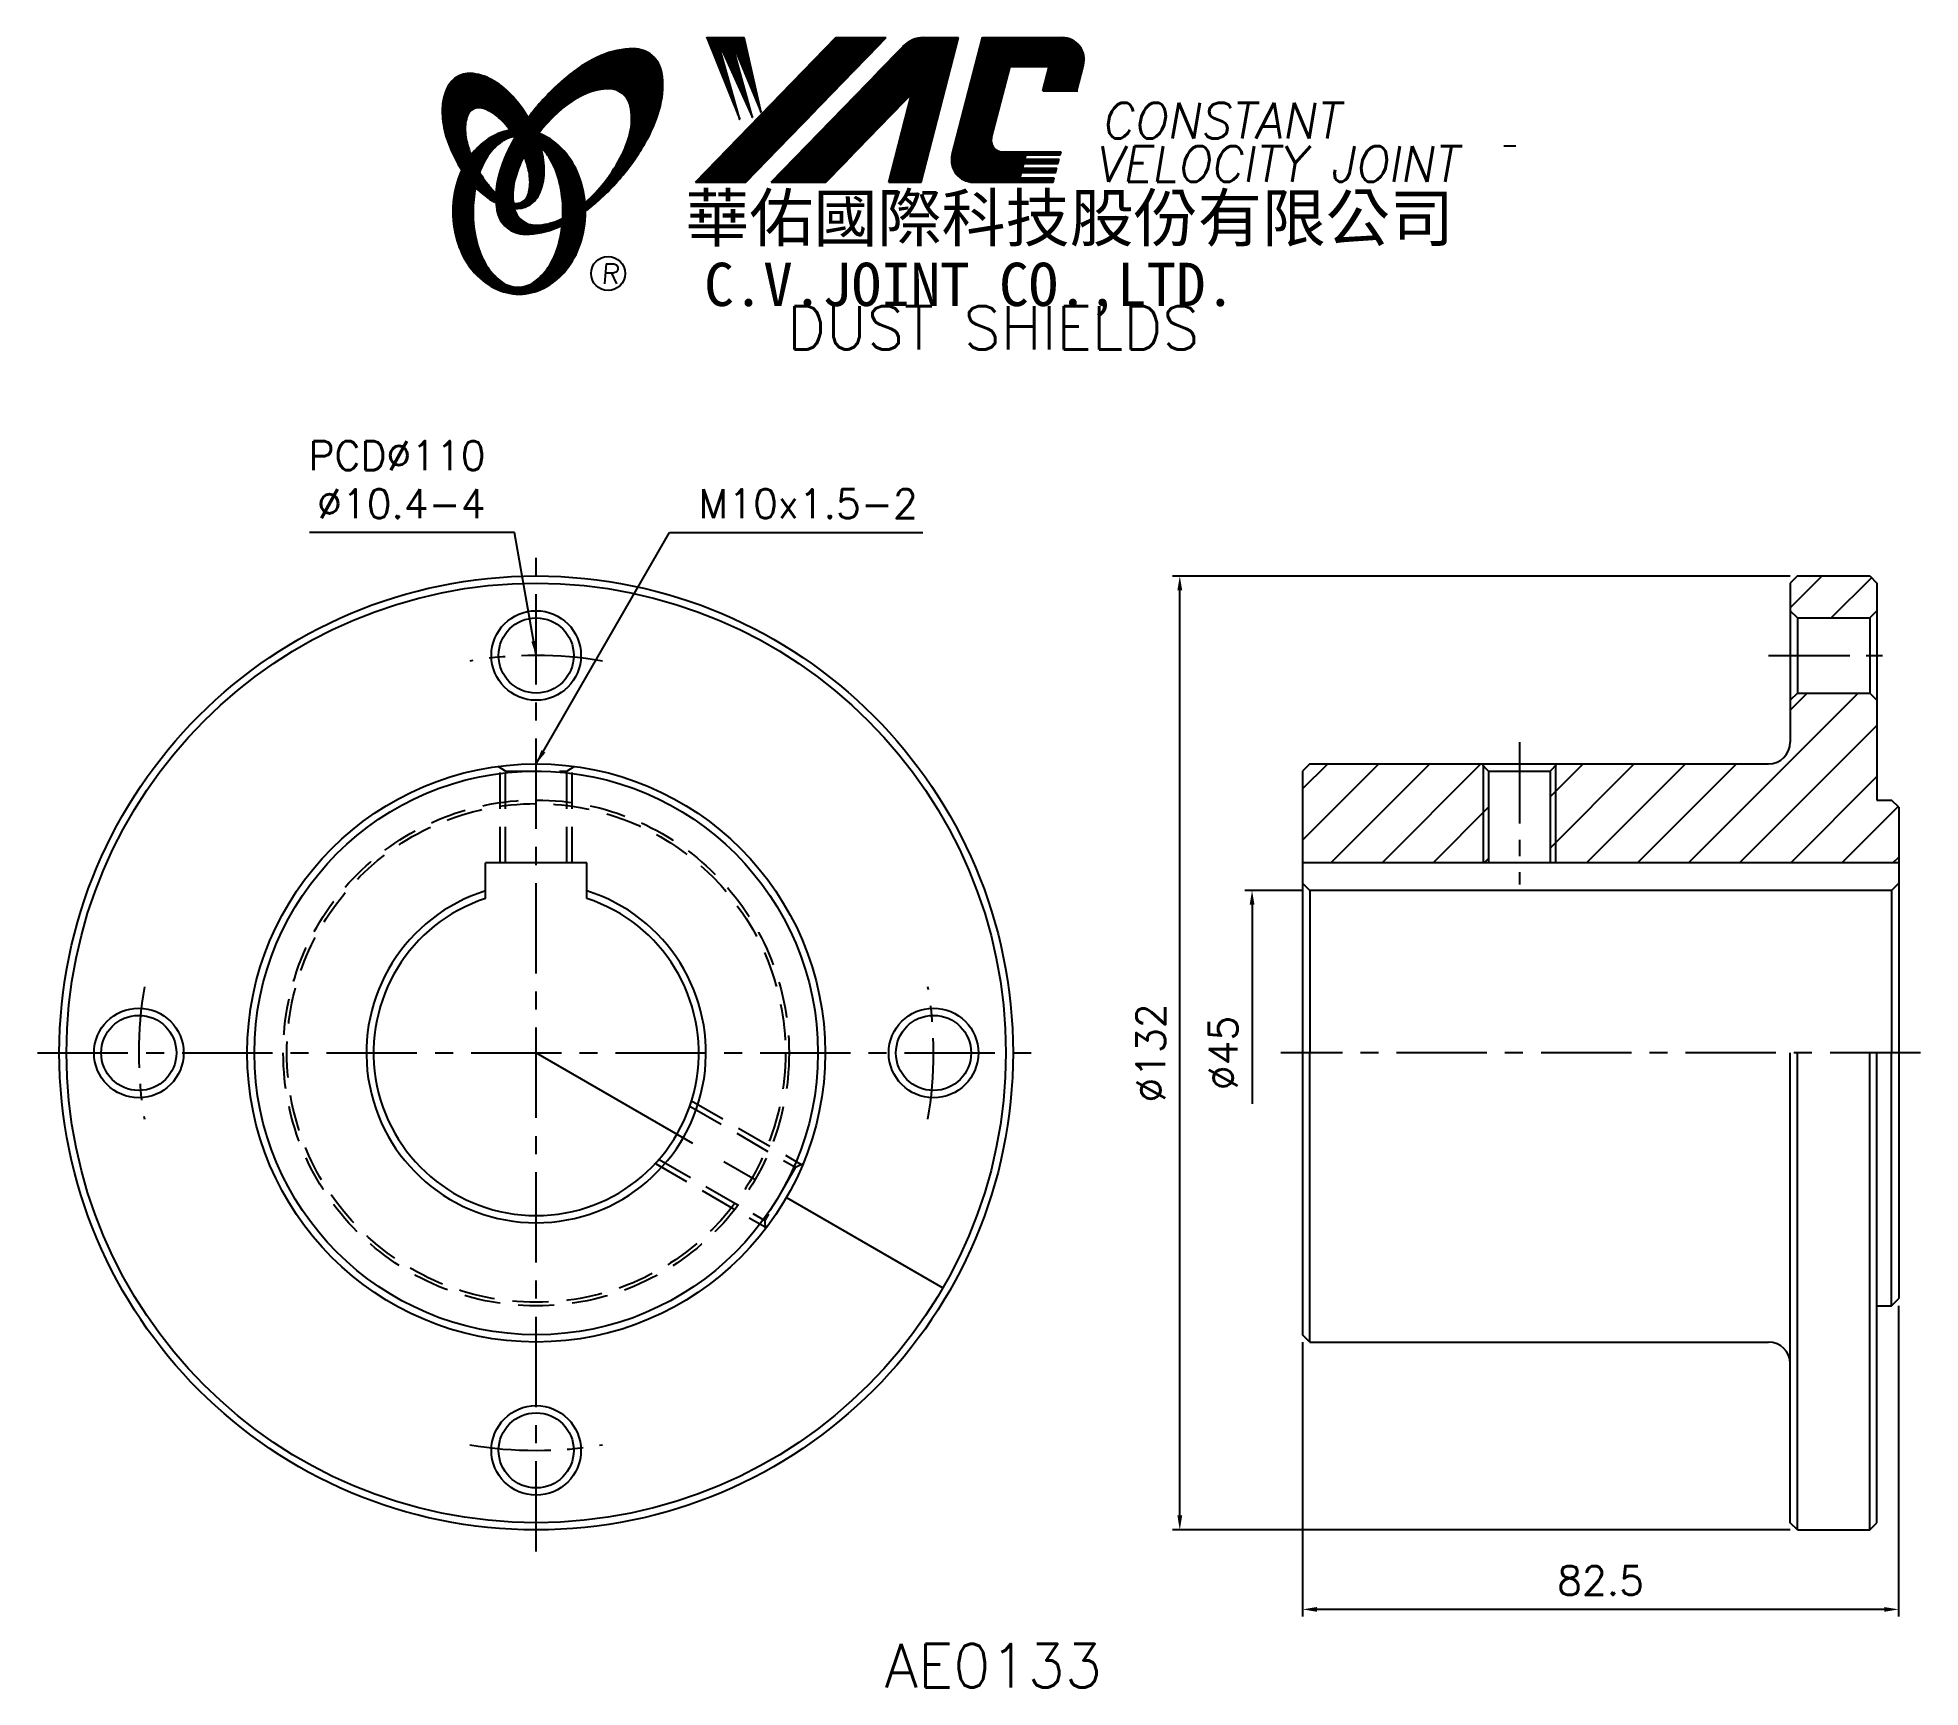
# Model space of a CAD drawing. Extents: x 636 to 896, y 284 to 512.
import ezdxf
from ezdxf.enums import TextEntityAlignment as Align

# ---------------------------------------------------------------- set-up
doc = ezdxf.new("R2010")
doc.units = 0
doc.header["$LTSCALE"] = 10
doc.header["$MEASUREMENT"] = 0
for name, pattern in [('CENTER', [2, 1.25, -0.25, 0.25, -0.25]), ('CENTERX2', [4, 2.5, -0.5, 0.5, -0.5]), ('DASHED', [0.75, 0.5, -0.25])]:
    doc.linetypes.add(name, pattern=pattern)
doc.layers.get('0').update_dxf_attribs({"linetype": 'CONTINUOUS'})
doc.layers.get('DEFPOINTS').update_dxf_attribs({"linetype": 'CONTINUOUS'})
doc.layers.add('4', color=7, linetype='CONTINUOUS')
doc.styles.add('CHINA', font='KAIU.TTF')
doc.styles.add('ITALICC', font='simplex.shx')
doc.dimstyles.new('STANDARD$0', dxfattribs={"dimtxt": 4, "dimasz": 2, "dimexe": 1, "dimexo": 1, "dimgap": 2, "dimtad": 1, "dimdec": 4, "dimzin": 10, "dimtxsty": 'ITALICC', "dimcen": 2, "dimclrd": 5, "dimclre": 5, "dimclrt": 18, "dimaunit": 1, "dimazin": 3, "dimtp": 0.1, "dimtfac": 0.7, "dimtdec": 4, "dimtmove": 0, "dimatfit": 3, "dimtolj": 1, "dimtzin": 10})
doc.dimstyles.new('STANDARD$7', dxfattribs={"dimtxt": 4, "dimasz": 2, "dimexe": 1.25, "dimexo": 0.625, "dimgap": 2, "dimtad": 1, "dimdec": 4, "dimzin": 10, "dimtxsty": 'ITALICC', "dimcen": 2.5, "dimclrd": 5, "dimclrt": 18, "dimazin": 3, "dimtfac": 0.65, "dimtdec": 4, "dimtmove": 0, "dimatfit": 3, "dimtolj": 1, "dimtzin": 10})
pattern_1 = [(45, (592.64395, 304.994639), (-0.00883883476, 0.00883883476), [])]
pattern_2 = [(45, (761.234496, 268.690229), (-0.00727476112, 0.00727476112), [])]

# ---------------------------------------------------------------- blocks, each defined once
blk = doc.blocks.new('*D4')
at = {"color": 5, "linetype": 'BYBLOCK'}
for p, q in [((878.26, 437.93), (792.76, 437.93)), ((793.76, 307.93), (793.76, 435.93)), ((878.26, 305.93), (792.76, 305.93))]:
    blk.add_line(p, q, dxfattribs=at)
for points in [[(793.43, 435.93), (794.1, 435.93), (793.76, 437.93)], [(793.43, 307.93), (794.1, 307.93), (793.76, 305.93)]]:
    blk.add_solid(points, dxfattribs=at)
at = {"layer": 'DEFPOINTS', "color": 0, "linetype": 'BYBLOCK'}
for p in [(793.76, 437.93), (879.26, 437.93), (879.26, 305.93)]:
    blk.add_point(p, dxfattribs=at)
at = {"color": 18, "linetype": 'BYBLOCK', "insert": (789.76, 371.93), "char_height": 4, "attachment_point": 5, "rotation": 90, "style": 'ITALICC'}
blk.add_mtext('\\A1;∅132', dxfattribs=at)
blk = doc.blocks.new('*D5')
at = {"color": 5, "linetype": 'BYBLOCK'}
for p, q in [((893.26, 336.93), (893.26, 293.93)), ((810.76, 331.93), (810.76, 293.93)), ((891.26, 294.93), (812.76, 294.93))]:
    blk.add_line(p, q, dxfattribs=at)
for points in [[(812.76, 295.26), (812.76, 294.6), (810.76, 294.93)], [(891.26, 295.26), (891.26, 294.6), (893.26, 294.93)]]:
    blk.add_solid(points, dxfattribs=at)
at = {"layer": 'DEFPOINTS', "color": 0, "linetype": 'BYBLOCK'}
for p in [(893.26, 337.93), (810.76, 332.93), (810.76, 294.93)]:
    blk.add_point(p, dxfattribs=at)
at = {"color": 18, "linetype": 'BYBLOCK', "insert": (852.01, 298.93), "char_height": 4, "attachment_point": 5, "style": 'ITALICC'}
blk.add_mtext('\\A1;82.5', dxfattribs=at)
blk = doc.blocks.new('*D6')
at = {"color": 5, "linetype": 'BYBLOCK'}
for p, q in [((810.76, 394.43), (802.76, 394.43)), ((803.76, 392.43), (803.76, 364.88))]:
    blk.add_line(p, q, dxfattribs=at)
blk.add_solid([(803.43, 392.43), (804.1, 392.43), (803.76, 394.43)], dxfattribs=at)
at = {"layer": 'DEFPOINTS', "color": 0, "linetype": 'BYBLOCK'}
for p in [(803.76, 394.43), (811.76, 394.43), (810.76, 349.43)]:
    blk.add_point(p, dxfattribs=at)
at = {"color": 18, "linetype": 'BYBLOCK', "insert": (799.76, 371.93), "char_height": 4, "attachment_point": 5, "rotation": 90, "style": 'ITALICC'}
blk.add_mtext('\\A1;∅45', dxfattribs=at)

msp = doc.modelspace()

# ---------------------------------------------------------------- hatches: boundary and pattern name
at = {"layer": '4', "linetype": 'CONTINUOUS'}
h = msp.add_hatch(dxfattribs=at)
h.set_pattern_fill('ANSI31', color=5, scale=0.082305, style=0)
h.set_pattern_definition([(45, (592.64395, 304.994639), (-0.00727476112, 0.00727476112), [])])
h.paths.add_polyline_path([(714.67942, 505.36314, -0.172879177), (716.6209, 504.70458, -0.172879177), (717.70819, 502.96653, -0.104527385), (717.73597, 499.63833, -0.065680101), (716.56643, 496.23638, -0.051823203), (714.12602, 492.39399, -0.044272532), (711.45105, 489.56765, -0.020203161), (711.50463, 488.42974, 0.006517006), (711.90918, 488.74181, 0.049863361), (716.46261, 493.15487, 0.049863361), (720.05224, 498.38204, 0.063682799), (721.87329, 503.00938, 0.103597411), (722.06259, 507.59336, 0.177892575), (720.71398, 509.96363, 0.177892575), (718.15159, 510.89696, 0.103597411), (713.66379, 509.94392, 0.063682799), (709.40604, 507.37484, 0.049863361), (704.85262, 502.96178, 0.016070017), (703.58192, 501.35547, -0.007061632), (703.8292, 500.91844, -0.031648676), (704.78179, 498.88186, -0.008069351), (705.2137, 499.44617, -0.051823203), (708.39207, 502.70463, -0.065680101), (711.434, 504.62498, -0.104527385)])
h.paths.add_polyline_path([(701.60375, 492.20183, -0.065680101), (702.77328, 495.60378, -0.006063428), (703.01722, 496.07879, 0.027613469), (702.29039, 497.66687, 0.017011252), (701.75697, 498.60184, 0.007829282), (701.26298, 497.73461, 0.063682799), (699.44194, 493.10727, 0.103597411), (699.25264, 488.5233, 0.177892575), (700.60125, 486.15302, 0.177892575), (703.16364, 485.21969, 0.103597411), (707.65144, 486.17274, 0.008811776), (708.27841, 486.46281, 0.013922709), (708.35573, 487.43262, -0.009086703), (707.90572, 487.21518, -0.104527385), (704.6603, 486.47702, -0.172879177), (702.71882, 487.13558, -0.172879177), (701.63153, 488.87363, -0.104527385)])
h = msp.add_hatch(dxfattribs=at)
h.set_pattern_fill('ANSI31', color=5, scale=0.1, style=0)
h.set_pattern_definition(pattern_1)
h.paths.add_polyline_path([(753.10266, 512.42562), (746.14535, 512.42562), (726.72874, 492.42186), (733.68605, 492.42186)])
h.paths.add_polyline_path([(756.64955, 504.66005), (753.46917, 492.42186), (757.95016, 492.42186), (763.14859, 512.42562), (758.25187, 512.42562, 0.202785967), (755.51779, 511.2692), (737.22366, 492.42186), (744.77058, 492.42186)])
h.paths.add_polyline_path([(770.27665, 508.4272), (775.67037, 508.4272), (774.80135, 505.08319), (779.51817, 505.08319), (780.43489, 508.61075, 0.490800957), (777.48469, 512.42562), (766.45038, 512.42562), (762.24332, 496.23673, 0.490800957), (765.19352, 492.42186), (776.22784, 492.42186), (776.38228, 493.01617), (771.66546, 493.01617), (771.85883, 493.76026), (776.57565, 493.76026), (776.73421, 494.3704), (772.01739, 494.3704), (772.17863, 494.99087), (776.89545, 494.99087), (777.05163, 495.59186), (772.33481, 495.59186), (772.49162, 496.19523), (777.20844, 496.19523), (777.32517, 496.64443), (769.18542, 496.64443, -0.490800957), (767.71032, 498.55186)])
h = msp.add_hatch(dxfattribs=at)
h.set_pattern_fill('ANSI31', color=1, scale=0.1, style=0)
h.set_pattern_definition(pattern_1)
h.paths.add_polyline_path([(733.46072, 512.42562), (728.28339, 512.42562), (732.85415, 501.12188), (729.78822, 512.07986), (734.62296, 501.35754), (731.67495, 512.07986), (735.80217, 502.06451)])
h = msp.add_hatch(dxfattribs=at)
h.set_pattern_fill('ANSI31', color=3, scale=0.082305, style=0)
h.set_pattern_definition(pattern_2)
h.paths.add_polyline_path([(698.88292, 506.41398, 0.106488277), (695.94104, 507.45255, 0.158297415), (693.85084, 507.05751, 0.158297415), (692.39151, 505.50982, 0.106488277), (691.68069, 502.47205, 0.071723199), (692.09874, 499.1591, 0.058080454), (693.64372, 495.34371, 0.058080454), (696.02477, 491.98592, 0.071723199), (698.59001, 489.84817, 0.020895977), (699.1302, 489.54618, -0.030777155), (699.11429, 490.9224, -0.042059526), (698.01793, 492.08516, -0.04691039), (696.39877, 494.56631, -0.04691039), (695.27049, 497.30579, -0.060581117), (694.86839, 499.56786, -0.10187153), (695.18001, 501.65606, -0.185892489), (695.9601, 502.5477, -0.185892489), (697.13674, 502.68582, -0.10187153), (699.03439, 501.76028, -0.060581117), (700.67122, 500.14801, -0.04691039), (702.29039, 497.66687, -0.04691039), (703.41867, 494.92738, -0.060581117), (703.82077, 492.66531, -0.10187153), (703.50915, 490.57711, -0.185892489), (702.72906, 489.68547, -0.185892489), (701.55242, 489.54735, -0.002013383), (701.51162, 489.55797, 0.021593804), (701.63153, 488.87363, 0.006477741), (701.64953, 488.7966, 0.14950097), (703.62209, 489.20464, 0.158297415), (705.08142, 490.75233, 0.106488277), (705.79223, 493.79009, 0.071723199), (705.37419, 497.10305, 0.058080454), (703.8292, 500.91844, 0.058080454), (701.44816, 504.27623, 0.071723199)])
h = msp.add_hatch(dxfattribs=at)
h.set_pattern_fill('ANSI31', color=1, scale=0.082305, style=0)
h.set_pattern_definition(pattern_2)
h.paths.add_polyline_path([(699.97654, 498.09053, -0.120168026), (701.66833, 498.74392, 0.016865385), (701.06857, 499.62666, 0.076648372), (698.91235, 498.90774, 0.104809576), (695.82789, 496.39464, 0.005838257), (695.66095, 496.18244, 0.028089978), (696.39877, 494.56631, 0.014237292), (696.8409, 493.78126, -0.045767751), (697.76608, 495.7181, -0.106890197)])
h.paths.add_polyline_path([(695.94517, 488.33591, -0.048711043), (696.27528, 491.71625, -0.007865741), (696.02477, 491.98592, -0.037695478), (694.3889, 494.10468, 0.03042545), (693.86357, 492.8007, 0.080710289), (693.13813, 488.33591, 0.080710289), (693.86357, 483.87112, 0.089265679), (695.82789, 480.27718, 0.104809576), (698.91235, 477.76408, 0.11926607), (702.32154, 476.93914, 0.11926607), (705.73073, 477.76408, 0.104809576), (708.81519, 480.27718, 0.089265679), (710.77951, 483.87112, 0.080710289), (711.50494, 488.33591, 0.080710289), (710.77951, 492.8007, 0.089265679), (708.81519, 496.39464, 0.104809576), (705.73073, 498.90774, 0.025513357), (705.0375, 499.22049, 0.004818181), (704.78179, 498.88186, -0.023722145), (705.32301, 497.28511, -0.065307489), (706.55819, 495.7181, -0.073950765), (707.87064, 492.52037, -0.060532391), (708.37909, 488.33591, -0.060532391), (707.87064, 484.15145, -0.073950765), (706.55819, 480.95372, -0.106890197), (704.34773, 478.58129, -0.153118262), (702.16213, 477.89592, -0.153118262), (699.97654, 478.58129, -0.106890197), (697.76608, 480.95372, -0.073950765), (696.45363, 484.15145, -0.060532391)])
h = msp.add_hatch(dxfattribs=at)
h.set_pattern_fill('ANSI31', color=5, scale=40, style=0)
h.set_pattern_definition([(45, (151.519, 3.771), (-3.535534, 3.535534), [])])
h.paths.add_polyline_path([(890.26325, 436.93153), (889.26325, 437.93153), (879.26325, 437.93153), (878.26325, 436.93153), (878.26325, 433.13153), (879.26325, 432.13153), (889.26325, 432.13153), (890.26325, 433.13153)])
h.paths.add_polyline_path([(890.26325, 420.73153), (889.26325, 421.73153), (879.26325, 421.73153), (878.26325, 420.73153), (878.26325, 414.93153, -0.414213562), (875.26325, 411.93153), (846.01325, 411.93153), (845.76325, 411.68153), (845.76325, 398.23153), (893.26325, 398.23153), (893.26325, 405.93153), (892.26325, 406.93153), (890.26325, 406.93153)])
h.paths.add_polyline_path([(845.76325, 411.68153), (845.01325, 410.93153), (845.01325, 398.23153), (845.76325, 398.23153)])
h.paths.add_polyline_path([(836.51325, 410.93153), (835.76325, 411.68153), (835.76325, 398.23153), (836.51325, 398.23153)])
h.paths.add_polyline_path([(835.76325, 411.68153), (835.51325, 411.93153), (811.76325, 411.93153), (810.76325, 410.93153), (810.76325, 398.23153), (835.76325, 398.23153)])

# ---------------------------------------------------------------- linework, layer by layer
at = {"layer": '4', "color": 5, "linetype": 'CONTINUOUS'}
for p, q in [((726.72874, 492.42186), (746.14535, 512.42562)), ((733.68605, 492.42186), (753.10266, 512.42562)), ((737.22366, 492.42186), (755.51779, 511.2692)), ((746.14535, 512.42562), (753.10266, 512.42562)), ((757.95016, 492.42186), (763.14859, 512.42562)), ((758.25187, 512.42562), (763.14859, 512.42562)), ((762.24332, 496.23673), (766.45038, 512.42562)), ((766.45038, 512.42562), (777.48469, 512.42562)), ((767.71032, 498.55186), (770.27665, 508.4272)), ((770.27665, 508.4272), (775.67037, 508.4272)), ((774.80135, 505.08319), (775.67037, 508.4272)), ((779.51817, 505.08319), (780.43489, 508.61075)), ((744.77058, 492.42186), (756.64955, 504.66005)), ((753.46917, 492.42186), (756.64955, 504.66005)), ((774.80135, 505.08319), (779.66861, 505.08319)), ((769.18542, 496.64443), (777.32517, 496.64443)), ((772.33481, 495.59186), (772.49162, 496.19523)), ((772.33481, 495.59186), (777.05163, 495.59186)), ((772.49162, 496.19523), (777.20844, 496.19523)), ((776.89545, 494.99087), (777.05163, 495.59186)), ((777.20844, 496.19523), (777.32517, 496.64443)), ((840.26324, 497.397), (838.62728, 497.397)), ((771.66546, 493.01617), (771.85883, 493.76026)), ((771.66546, 493.01617), (776.38228, 493.01617)), ((771.85883, 493.76026), (776.57565, 493.76026)), ((772.01739, 494.3704), (772.17863, 494.99087)), ((772.01739, 494.3704), (776.73421, 494.3704)), ((772.17863, 494.99087), (776.89545, 494.99087)), ((776.22784, 492.42186), (776.38228, 493.01617)), ((776.57565, 493.76026), (776.73421, 494.3704)), ((726.72874, 492.42186), (733.68605, 492.42186)), ((737.22366, 492.42186), (744.77058, 492.42186)), ((753.46917, 492.42186), (757.95016, 492.42186)), ((765.19352, 492.42186), (776.22784, 492.42186)), ((835.76325, 411.68153), (835.76325, 398.23153)), ((845.76325, 411.68153), (845.76325, 398.23153))]:
    msp.add_line(p, q, dxfattribs=at)
at = {"layer": '4', "color": 1, "linetype": 'CONTINUOUS'}
for p, q in [((728.28339, 512.42562), (733.46072, 512.42562)), ((728.28339, 512.42562), (732.85415, 501.12188)), ((729.78822, 512.07986), (734.62296, 501.35754)), ((732.85415, 501.12188), (729.78822, 512.07986)), ((734.62296, 501.35754), (731.67495, 512.07986)), ((731.67495, 512.07986), (735.80217, 502.06451)), ((735.80217, 502.06451), (733.46072, 512.42562))]:
    msp.add_line(p, q, dxfattribs=at)
at = {"layer": '4', "color": 5, "linetype": 'CENTER'}
for p, q in [((704.67891, 302.93153), (704.67891, 440.93153)), ((635.67891, 371.93153), (773.67891, 371.93153)), ((896.26325, 371.93153), (807.76325, 371.93153))]:
    msp.add_line(p, q, dxfattribs=at)
at = {"layer": '4', "color": 7, "linetype": 'CONTINUOUS'}
for p, q in [((879.26325, 437.93153), (878.26325, 436.93153)), ((879.26325, 437.93153), (889.26325, 437.93153)), ((889.26325, 437.93153), (890.26325, 436.93153)), ((878.26325, 436.93153), (878.26325, 414.93153)), ((890.26325, 436.93153), (890.26325, 406.93153)), ((879.26325, 432.13153), (878.26325, 433.13153)), ((889.26325, 432.13153), (890.26325, 433.13153)), ((879.26325, 432.13153), (889.26325, 432.13153)), ((879.26325, 432.13153), (879.26325, 421.73153)), ((889.26325, 432.13153), (889.26325, 421.73153)), ((879.26325, 421.73153), (878.26325, 420.73153)), ((879.26325, 421.73153), (889.26325, 421.73153)), ((889.26325, 421.73153), (890.26325, 420.73153)), ((811.76325, 411.93153), (810.76325, 410.93153)), ((811.76325, 411.93153), (875.26325, 411.93153)), ((836.51325, 410.93153), (835.51325, 411.93153)), ((845.01325, 410.93153), (846.01325, 411.93153)), ((810.76325, 410.93153), (810.76325, 332.93153)), ((836.51325, 410.93153), (845.01325, 410.93153)), ((890.26325, 406.93153), (892.26325, 406.93153)), ((893.26325, 405.93153), (892.26325, 406.93153)), ((893.26325, 405.93153), (893.26325, 337.93153)), ((711.67891, 398.23153), (697.67891, 398.23153)), ((697.67891, 393.31494), (697.67891, 398.23153)), ((711.67891, 393.31494), (711.67891, 398.23153)), ((893.26325, 398.23153), (810.76325, 398.23153)), ((811.76325, 394.43153), (810.76325, 395.43153)), ((892.26325, 394.43153), (811.76325, 394.43153)), ((811.76325, 394.43153), (811.76325, 371.93153)), ((892.26325, 394.43153), (893.26325, 395.43153)), ((892.26325, 394.43153), (892.26325, 371.93153)), ((811.76325, 331.93153), (811.76325, 371.93153)), ((878.26325, 306.93153), (878.26325, 371.93153)), ((879.26325, 305.93153), (879.26325, 371.93153)), ((889.26325, 305.93153), (889.26325, 371.93153)), ((890.26325, 306.93153), (890.26325, 371.93153)), ((892.26325, 336.93153), (892.26325, 371.93153)), ((890.26325, 336.93153), (892.26325, 336.93153)), ((892.26325, 336.93153), (893.26325, 337.93153)), ((811.76325, 331.93153), (810.76325, 332.93153)), ((811.76325, 331.93153), (875.26325, 331.93153)), ((879.26325, 305.93153), (878.26325, 306.93153)), ((879.26325, 305.93153), (889.26325, 305.93153)), ((889.26325, 305.93153), (890.26325, 306.93153))]:
    msp.add_line(p, q, dxfattribs=at)
at = {"layer": '4', "color": 5, "linetype": 'CENTER', "ltscale": 0.9}
for p, q in [((875.26325, 426.93153), (893.26325, 426.93153)), ((840.76325, 414.93153), (840.76325, 395.23153))]:
    msp.add_line(p, q, dxfattribs=at)
at = {"layer": '4', "color": 5, "linetype": 'DASHED'}
for p, q in [((700.42891, 410.93153), (699.42891, 411.5855)), ((699.67891, 398.23153), (699.67891, 411.42201)), ((700.42891, 398.23153), (700.42891, 410.93153)), ((700.42891, 410.93153), (708.92891, 410.93153)), ((708.92891, 410.93153), (709.92891, 411.5855)), ((708.92891, 398.23153), (708.92891, 410.93153)), ((709.67891, 398.23153), (709.67891, 411.42201)), ((726.17727, 365.29295), (741.37867, 356.51642)), ((725.93872, 364.56466), (740.5789, 356.11214)), ((721.68872, 357.20344), (736.3289, 348.75092)), ((721.17727, 356.6327), (736.37867, 347.85616)), ((740.5789, 356.11214), (736.3289, 348.75092)), ((740.5789, 356.11214), (741.64526, 356.65118)), ((736.3289, 348.75092), (736.39526, 347.55791))]:
    msp.add_line(p, q, dxfattribs=at)
at = {"layer": '4', "color": 7, "linetype": 'CENTERX2'}
for p, q in [((836.51325, 410.93153), (836.51325, 398.23153)), ((845.01325, 410.93153), (845.01325, 398.23153))]:
    msp.add_line(p, q, dxfattribs=at)
at = {"layer": '4', "color": 5, "linetype": 'CENTERX2'}
msp.add_line((704.67891, 371.93153), (764.43467, 337.43153), dxfattribs=at)
at = {"layer": '4', "color": 5, "linetype": 'CONTINUOUS'}
for points in [[(711.50463, 488.42974, 0.006517006), (711.90918, 488.74181, 0.049863361), (716.46261, 493.15487, 0.049863361), (720.05224, 498.38204, 0.063682799), (721.87329, 503.00938, 0.103597411), (722.06259, 507.59336, 0.177892575), (720.71398, 509.96363, 0.177892575), (718.15159, 510.89696, 0.103597411), (713.66379, 509.94392, 0.063682799), (709.40604, 507.37484, 0.049863361), (704.85262, 502.96178, 0.016070017), (703.58192, 501.35547)], [(711.45105, 489.56765, 0.044272532), (714.12602, 492.39399, 0.051823203), (716.56643, 496.23638, 0.065680101), (717.73597, 499.63833, 0.104527385), (717.70819, 502.96653, 0.172879177), (716.6209, 504.70458, 0.172879177), (714.67942, 505.36314, 0.104527385), (711.434, 504.62498, 0.065680101), (708.39207, 502.70463, 0.051823203), (705.2137, 499.44617, 0.008069351), (704.78179, 498.88186)], [(701.75697, 498.60184, 0.007829282), (701.26298, 497.73461, 0.063682799), (699.44194, 493.10727, 0.103597411), (699.25264, 488.5233, 0.177892575), (700.60125, 486.15302, 0.177892575), (703.16364, 485.21969, 0.103597411), (707.65144, 486.17274, 0.008811776), (708.27841, 486.46281, 0.008811776)], [(703.01722, 496.07879, 0.006063428), (702.77328, 495.60378, 0.065680101), (701.60375, 492.20183, 0.104527385), (701.63153, 488.87363, 0.172879177), (702.71882, 487.13558, 0.172879177), (704.6603, 486.47702, 0.104527385), (707.90572, 487.21518, 0.009086703), (708.35573, 487.43262, 0.009086703)]]:
    msp.add_lwpolyline(points, format="xyb", dxfattribs=at)
at = {"layer": '4', "color": 3, "linetype": 'CONTINUOUS'}
for points in [[(701.64953, 488.7966, 0.14950097), (703.62209, 489.20464, 0.158297415), (705.08142, 490.75233, 0.106488277), (705.79223, 493.79009, 0.071723199), (705.37419, 497.10305, 0.058080454), (703.8292, 500.91844, 0.058080454), (701.44816, 504.27623, 0.071723199), (698.88292, 506.41398, 0.106488277), (695.94104, 507.45255, 0.158297415), (693.85084, 507.05751, 0.158297415), (692.39151, 505.50982, 0.106488277), (691.68069, 502.47205, 0.071723199), (692.09874, 499.1591, 0.058080454), (693.64372, 495.34371, 0.058080454), (696.02477, 491.98592, 0.071723199), (698.59001, 489.84817, 0.020895977), (699.1302, 489.54618, 0.020895977)], [(701.51162, 489.55797, 0.002013383), (701.55242, 489.54735, 0.185892489), (702.72906, 489.68547, 0.185892489), (703.50915, 490.57711, 0.10187153), (703.82077, 492.66531, 0.060581117), (703.41867, 494.92738, 0.04691039), (702.29039, 497.66687, 0.04691039), (700.67122, 500.14801, 0.060581117), (699.03439, 501.76028, 0.10187153), (697.13674, 502.68582, 0.185892489), (695.9601, 502.5477, 0.185892489), (695.18001, 501.65606, 0.10187153), (694.86839, 499.56786, 0.060581117), (695.27049, 497.30579, 0.04691039), (696.39877, 494.56631, 0.04691039), (698.01793, 492.08516, 0.042059526), (699.11429, 490.9224, 0.042059526)]]:
    msp.add_lwpolyline(points, format="xyb", dxfattribs=at)
at = {"layer": '4', "color": 1, "linetype": 'CONTINUOUS'}
for points in [[(694.3889, 494.10468, 0.03042545), (693.86357, 492.8007, 0.080710289), (693.13813, 488.33591, 0.080710289), (693.86357, 483.87112, 0.089265679), (695.82789, 480.27718, 0.104809576), (698.91235, 477.76408, 0.11926607), (702.32154, 476.93914, 0.11926607), (705.73073, 477.76408, 0.104809576), (708.81519, 480.27718, 0.089265679), (710.77951, 483.87112, 0.080710289), (711.50494, 488.33591, 0.080710289), (710.77951, 492.8007, 0.089265679), (708.81519, 496.39464, 0.104809576), (705.73073, 498.90774, 0.025513357), (705.0375, 499.22049, 0.025513357)], [(701.06857, 499.62666, 0.076648372), (698.91235, 498.90774, 0.104809576), (695.82789, 496.39464, 0.005838257), (695.66095, 496.18244, 0.005838257)], [(701.66833, 498.74392, 0.120168026), (699.97654, 498.09053, 0.106890197), (697.76608, 495.7181, 0.045767751), (696.8409, 493.78126, 0.045767751)], [(696.27528, 491.71625, 0.048711043), (695.94517, 488.33591, 0.060532391), (696.45363, 484.15145, 0.073950765), (697.76608, 480.95372, 0.106890197), (699.97654, 478.58129, 0.153118262), (702.16213, 477.89592, 0.153118262), (704.34773, 478.58129, 0.106890197), (706.55819, 480.95372, 0.073950765), (707.87064, 484.15145, 0.060532391), (708.37909, 488.33591, 0.060532391), (707.87064, 492.52037, 0.073950765), (706.55819, 495.7181, 0.065307489), (705.32301, 497.28511)]]:
    msp.add_lwpolyline(points, format="xyb", dxfattribs=at)
at = {"layer": '4', "color": 5, "linetype": 'CONTINUOUS'}
msp.add_circle((714.62578, 479.79019), 2.35282, dxfattribs=at)
at = {"layer": '4', "color": 7, "linetype": 'CONTINUOUS'}
for centre, radius in [((704.67891, 371.93153), 66), ((704.67891, 371.93153), 65), ((704.67891, 426.93153), 6.2), ((704.67891, 426.93153), 5.2), ((704.67891, 371.93153), 40), ((704.67891, 371.93153), 39), ((649.67891, 371.93153), 6.2), ((759.67891, 371.93153), 6.2), ((649.67891, 371.93153), 5.2), ((759.67891, 371.93153), 5.2), ((704.67891, 316.93153), 6.2), ((704.67891, 316.93153), 5.2)]:
    msp.add_circle(centre, radius, dxfattribs=at)
at = {"layer": '4', "color": 5, "linetype": 'DASHED'}
for radius in [35, 34.5]:
    msp.add_circle((704.67891, 371.93153), radius, dxfattribs=at)
at = {"layer": '4', "color": 5, "linetype": 'CONTINUOUS'}
for centre, radius, start, end in [((758.25187, 508.61538), 3.81024, 90, 135.8533387), ((777.48469, 509.37743), 3.04819, 345.4326059, 90), ((769.18542, 498.16852), 1.5241, 165.4326059, 270), ((765.19352, 495.47005), 3.04819, 165.4326059, 270)]:
    msp.add_arc(centre, radius, start, end, dxfattribs=at)
at = {"layer": '4', "color": 5, "linetype": 'CENTER', "ltscale": 0.9}
for start, end in [(80.4047699, 99.5952301), (170.4047699, 189.5952301), (350.4047699, 9.5952301), (260.4047699, 279.5952301)]:
    msp.add_arc((704.67891, 371.93153), 55, start, end, dxfattribs=at)
at = {"layer": '4', "color": 7, "linetype": 'CONTINUOUS'}
for centre, radius, start, end in [((875.26325, 414.93153), 3, 270, 0), ((704.67891, 371.93153), 23.5, 107.3298557, 72.6701443), ((704.67891, 371.93153), 22.5, 108.126204, 71.873796), ((875.26325, 328.93153), 3, 0, 90)]:
    msp.add_arc(centre, radius, start, end, dxfattribs=at)

# ---------------------------------------------------------------- texts
at = {"layer": '4', "color": 5, "linetype": 'CONTINUOUS', "style": 'ITALICC'}
for s, height, oblique, p in [('CONSTANT', 4.9, 10, (782.87755, 498.49233)), ('VELOCITY JOINT', 4.9, 10, (781.99933, 492.49695)), ('R', 2.75625, 5, (713.66709, 478.38059))]:
    msp.add_text(s, height=height, dxfattribs=dict(at, oblique=oblique)).set_placement(p)
at = {"layer": '4', "color": 7, "linetype": 'CONTINUOUS', "style": 'CHINA'}
for s, height, p in [('華佑國際科技股份有限公司', 6.5, (725.31538, 484.23201)), ('C.V.JOINT CO.,LTD.', 6, (727.94402, 475.2858))]:
    msp.add_text(s, height=height, dxfattribs=at).set_placement(p)
at = {"layer": '4', "color": 18, "linetype": 'CONTINUOUS', "style": 'ITALICC'}
for s, p in [('DUST SHIELDS', (767.94674, 469.29298)), ('AE0133', (767.94674, 284.14558))]:
    msp.add_text(s, height=6, dxfattribs=at).set_placement(p, align=Align.CENTER)
at = {"layer": '4', "color": 18, "linetype": 'CONTINUOUS', "char_height": 4, "style": 'ITALICC'}
for s, insert, attachment_point in [('\\A1;PCD%%C110\\P%%C10.4-4', (697.68141, 451.26485), 6), ('\\A1;M10x1.5-2', (727.1541, 447.93157), 4)]:
    msp.add_mtext(s, dxfattribs=dict(at, insert=insert, attachment_point=attachment_point))

# ---------------------------------------------------------------- dimensions: what is measured, and where the dimension line sits
at = {"layer": '4', "color": 7, "linetype": 'CONTINUOUS'}
dim = msp.add_linear_dim(base=(793.76324, 437.93153), p1=(879.26325, 305.93153), p2=(879.26325, 437.93153), angle=90, text='%%C132', dimstyle='STANDARD$0', dxfattribs=at)
dim.commit()
dim.dimension.update_dxf_attribs({"geometry": '*D4', "text_midpoint": (789.76324, 371.93153)})
dim = msp.add_linear_dim(base=(803.7633, 394.43153), p1=(810.76325, 349.43153), p2=(811.76325, 394.43153), angle=90, text='%%C45', dimstyle='STANDARD$0', override={"dimcen": -2, "dimse1": 1, "dimsd1": 1}, dxfattribs=at)
dim.commit()
dim.dimension.update_dxf_attribs({"geometry": '*D6', "text_midpoint": (799.7633, 371.93153)})
dim = msp.add_linear_dim(base=(810.76325, 294.93151), p1=(893.26325, 337.93153), p2=(810.76325, 332.93153), text='82.5', dimstyle='STANDARD$0', dxfattribs=at)
dim.commit()
dim.dimension.update_dxf_attribs({"geometry": '*D5', "text_midpoint": (852.01325, 298.93151)})

# ---------------------------------------------------------------- leaders
at = {"layer": '4', "color": 5, "linetype": 'CONTINUOUS', "annotation_type": 0, "has_hookline": 1}
for points, hookline_direction, text_width in [([(704.67891, 426.93153), (701.68141, 443.93152), (699.68141, 443.93152)], 1, 24.38095), ([(704.67891, 411.93153), (723.1541, 443.93157), (725.1541, 443.93157)], 0, 31.04762)]:
    msp.add_leader(points, dimstyle='STANDARD$7', dxfattribs=dict(at, hookline_direction=hookline_direction, text_width=text_width))

doc.saveas('drawing.dxf')
